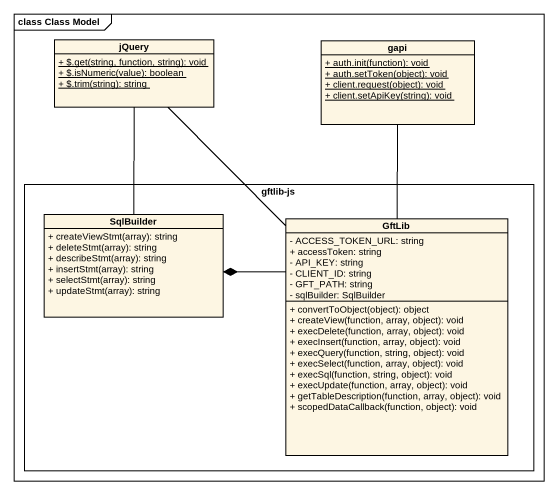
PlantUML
@startuml
mainframe class Class Model
hide circle
hide empty members
skinparam classAttributeIconSize 0
class jQuery {
  {static} + $.get(string, function, string): void
  {static} + $.isNumeric(value): boolean
  {static} + $.trim(string): string
}
class gapi {
  {static} + auth.init(function): void
  {static} + auth.setToken(object): void
  {static} + client.request(object): void
  {static} + client.setApiKey(string): void
}
rectangle "gftlib-js" as gftlib_js {
  class SqlBuilder {
    + createViewStmt(array): string
    + deleteStmt(array): string
    + describeStmt(array): string
    + insertStmt(array): string
    + selectStmt(array): string
    + updateStmt(array): string
  }
  class GftLib {
    - ACCESS_TOKEN_URL: string
    + accessToken: string
    - API_KEY: string
    - CLIENT_ID: string
    - GFT_PATH: string
    - sqlBuilder: SqlBuilder
    + convertToObject(object): object
    + createView(function, array, object): void
    + execDelete(function, array, object): void
    + execInsert(function, array, object): void
    + execQuery(function, string, object): void
    + execSelect(function, array, object): void
    + execSql(function, string, object): void
    + execUpdate(function, array, object): void
    + getTableDescription(function, array, object): void
    + scopedDataCallback(function, object): void
  }
}
SqlBuilder -up- jQuery
GftLib -up- jQuery
GftLib -up- gapi
GftLib -left-* SqlBuilder
@enduml
